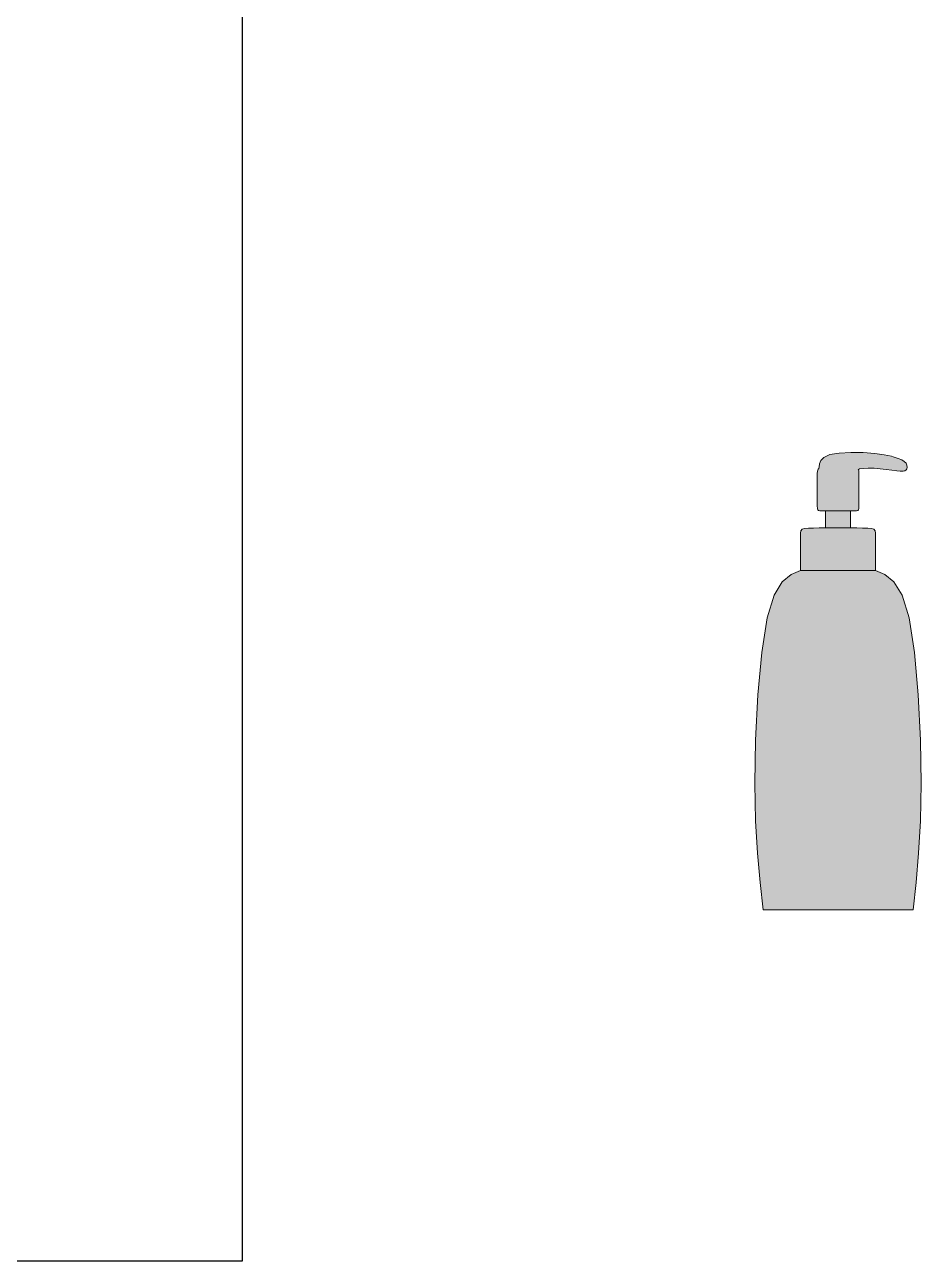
# Model space of a CAD drawing. Header units: inches. Extents: x -10949 to -5554, y -8625 to -6596.
# Drawn here: x -5990.24 to -5972.65, y -7652.51 to -7628.23 of the extents above; entities that cross this region are included whole.
import ezdxf

# ---------------------------------------------------------------- set-up
doc = ezdxf.new("R2010")
doc.units = ezdxf.units.IN
doc.layers.add('Edges', color=7, linetype='Continuous')

msp = doc.modelspace()

# ---------------------------------------------------------------- hatches: boundary and pattern name
at = {"lineweight": 0, "true_color": 0xc7c8ca}
h = msp.add_hatch(color=9, dxfattribs=at)
h.dxf.hatch_style = 1
h.paths.add_polyline_path([(-5974.693, -7637.045), (-5974.687, -7636.996), (-5974.686, -7636.995), (-5974.674, -7636.96), (-5974.662, -7636.946), (-5974.655, -7636.914), (-5974.646, -7636.855), (-5974.622, -7636.79), (-5974.565, -7636.728), (-5974.552, -7636.722), (-5974.458, -7636.678), (-5974.443, -7636.671), (-5974.26, -7636.641), (-5974.032, -7636.629), (-5973.789, -7636.632), (-5973.561, -7636.648), (-5973.379, -7636.674), (-5973.238, -7636.705), (-5973.206, -7636.714), (-5973.106, -7636.746), (-5973.035, -7636.777), (-5972.99, -7636.804), (-5972.95, -7636.84), (-5972.934, -7636.882), (-5972.93, -7636.922), (-5972.933, -7636.949), (-5972.948, -7636.974), (-5972.973, -7636.989), (-5973.008, -7636.995), (-5973.063, -7636.999), (-5973.133, -7636.991), (-5973.228, -7636.977), (-5973.338, -7636.962), (-5973.457, -7636.949), (-5973.578, -7636.941), (-5973.692, -7636.939), (-5973.794, -7636.944), (-5973.862, -7636.953), (-5973.885, -7636.967), (-5973.88, -7636.996), (-5973.876, -7637.045), (-5973.876, -7637.68), (-5973.878, -7637.727), (-5973.884, -7637.754), (-5973.898, -7637.769), (-5973.923, -7637.775), (-5973.934, -7637.776), (-5973.961, -7637.778), (-5973.975, -7637.778), (-5973.993, -7637.779), (-5974.002, -7637.779), (-5974.039, -7637.779), (-5974.53, -7637.779), (-5974.568, -7637.779), (-5974.608, -7637.778), (-5974.64, -7637.775), (-5974.666, -7637.769), (-5974.679, -7637.754), (-5974.689, -7637.727), (-5974.693, -7637.68)])
at = {"lineweight": 0, "true_color": 0x656261}
h = msp.add_hatch(color=251, dxfattribs=at)
h.dxf.hatch_style = 1
h.paths.add_polyline_path([(-5974.53, -7637.779), (-5974.039, -7637.779), (-5974.039, -7638.112), (-5974.53, -7638.112)])
at = {"lineweight": 0, "true_color": 0xc7c8ca}
h = msp.add_hatch(color=9, dxfattribs=at)
h.dxf.hatch_style = 1
h.paths.add_polyline_path([(-5975.02, -7638.216), (-5975.012, -7638.166), (-5974.989, -7638.138), (-5974.943, -7638.125), (-5974.866, -7638.117), (-5974.768, -7638.114), (-5974.652, -7638.112), (-5974.53, -7638.112), (-5974.039, -7638.112), (-5973.917, -7638.112), (-5973.801, -7638.114), (-5973.702, -7638.117), (-5973.626, -7638.125), (-5973.58, -7638.138), (-5973.557, -7638.166), (-5973.549, -7638.216), (-5973.549, -7638.946), (-5975.02, -7638.946)])
at = {"lineweight": 0, "true_color": 0x656261}
h = msp.add_hatch(color=251, dxfattribs=at)
h.dxf.hatch_style = 1
h.paths.add_polyline_path([(-5975.782, -7640.56), (-5975.677, -7639.878), (-5975.54, -7639.435), (-5975.379, -7639.172), (-5975.203, -7639.029), (-5975.02, -7638.946), (-5973.549, -7638.946), (-5973.365, -7639.029), (-5973.189, -7639.172), (-5973.029, -7639.435), (-5972.892, -7639.878), (-5972.787, -7640.56), (-5972.712, -7641.391), (-5972.667, -7642.279), (-5972.652, -7643.133), (-5972.667, -7643.862), (-5972.704, -7644.498), (-5972.755, -7645.071), (-5972.814, -7645.612), (-5975.755, -7645.612), (-5975.814, -7645.071), (-5975.865, -7644.498), (-5975.902, -7643.862), (-5975.917, -7643.133), (-5975.902, -7642.279), (-5975.857, -7641.391)])

# ---------------------------------------------------------------- linework, layer by layer
msp.add_lwpolyline([(-6016.416, -7601.765), (-5985.978, -7601.765), (-5985.978, -7652.512), (-6016.416, -7652.512)], close=True)
at = {"layer": 'Edges', "color": 18, "lineweight": 0, "true_color": 0x000000}
for p, q in [((-5974.53, -7637.779), (-5974.53, -7638.112)), ((-5974.039, -7638.112), (-5974.039, -7637.779))]:
    msp.add_line(p, q, dxfattribs=at)
for points in [[(-5974.686, -7637.736), (-5974.681, -7637.754), (-5974.679, -7637.754), (-5974.686, -7637.736), (-5974.689, -7637.727), (-5974.693, -7637.68), (-5974.693, -7637.045), (-5974.687, -7636.996), (-5974.686, -7636.995), (-5974.674, -7636.96), (-5974.662, -7636.946), (-5974.655, -7636.914), (-5974.646, -7636.855), (-5974.622, -7636.79), (-5974.565, -7636.728), (-5974.552, -7636.722), (-5974.458, -7636.678), (-5974.443, -7636.671), (-5974.26, -7636.641), (-5974.032, -7636.629), (-5973.789, -7636.632), (-5973.561, -7636.648), (-5973.379, -7636.674), (-5973.238, -7636.705), (-5973.206, -7636.714), (-5973.106, -7636.746), (-5973.035, -7636.777), (-5972.99, -7636.804), (-5972.95, -7636.84), (-5972.934, -7636.882), (-5972.93, -7636.922), (-5972.933, -7636.949), (-5972.948, -7636.974), (-5972.973, -7636.989), (-5973.008, -7636.995), (-5973.063, -7636.999), (-5973.133, -7636.991), (-5973.228, -7636.977), (-5973.338, -7636.962), (-5973.457, -7636.949), (-5973.578, -7636.941), (-5973.692, -7636.939), (-5973.794, -7636.944), (-5973.862, -7636.953)], [(-5973.885, -7636.967), (-5973.88, -7636.996), (-5973.876, -7637.045), (-5973.876, -7637.68), (-5973.878, -7637.727), (-5973.884, -7637.754), (-5973.898, -7637.769), (-5973.923, -7637.775), (-5973.934, -7637.776), (-5973.961, -7637.778), (-5973.975, -7637.778), (-5973.993, -7637.779), (-5974.002, -7637.779), (-5974.039, -7637.779), (-5974.53, -7637.779), (-5974.568, -7637.779), (-5974.599, -7637.778), (-5974.607, -7637.778), (-5974.64, -7637.775), (-5974.666, -7637.769), (-5974.679, -7637.754)], [(-5973.87, -7636.954), (-5973.862, -7636.953), (-5973.885, -7636.967), (-5973.887, -7636.968)], [(-5975.02, -7638.946), (-5975.203, -7639.029), (-5975.379, -7639.172), (-5975.54, -7639.435), (-5975.677, -7639.878), (-5975.782, -7640.56), (-5975.857, -7641.391), (-5975.902, -7642.279), (-5975.917, -7643.133), (-5975.902, -7643.862), (-5975.865, -7644.498), (-5975.814, -7645.071), (-5975.755, -7645.612), (-5972.814, -7645.612), (-5972.755, -7645.071), (-5972.704, -7644.498), (-5972.667, -7643.862), (-5972.652, -7643.133), (-5972.667, -7642.279), (-5972.712, -7641.391), (-5972.787, -7640.56), (-5972.892, -7639.878), (-5973.029, -7639.435), (-5973.189, -7639.172), (-5973.365, -7639.029), (-5973.549, -7638.946)]]:
    msp.add_lwpolyline(points, dxfattribs=at)
msp.add_lwpolyline([(-5975.012, -7638.166), (-5974.989, -7638.138), (-5974.943, -7638.125), (-5974.866, -7638.117), (-5974.767, -7638.114), (-5974.764, -7638.114), (-5974.652, -7638.112), (-5974.53, -7638.112), (-5974.039, -7638.112), (-5973.917, -7638.112), (-5973.805, -7638.114), (-5973.802, -7638.114), (-5973.702, -7638.117), (-5973.626, -7638.125), (-5973.58, -7638.138), (-5973.557, -7638.166), (-5973.549, -7638.216), (-5973.549, -7638.946), (-5975.02, -7638.946), (-5975.02, -7638.216)], close=True, dxfattribs=at)

doc.saveas('drawing.dxf')
